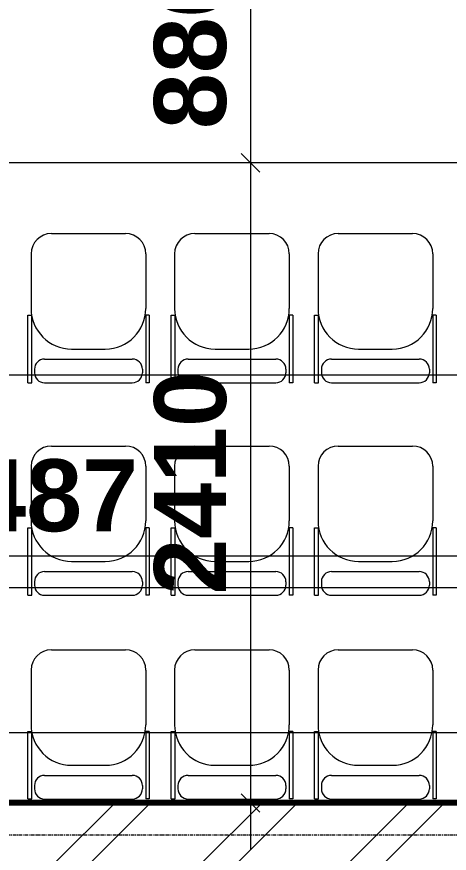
# Model space of a CAD drawing. Header units: inches. Extents: x 22 to 382261, y 22 to 371281.
# Drawn here: x 143566 to 145194, y 204757 to 207907 of the extents above; entities that cross this region are included whole.
import ezdxf

# ---------------------------------------------------------------- set-up
doc = ezdxf.new("R2010")
doc.units = ezdxf.units.IN
doc.header["$MEASUREMENT"] = 0
doc.linetypes.add('Grid Line 1_2_', pattern=[22.225, 12.7, -3.175, 3.175, -3.175])
for name, color, linetype, lineweight in [('A-ANNO-DIMS', 211, 'Continuous', 9), ('A-FLOR', 192, 'Continuous', 9), ('A-WALL-PATT', 111, 'Continuous', 9), ('I-FURN', 30, 'Continuous', 9), ('I-WALL', 2, 'Continuous', 9), ('S-GRID', 1, 'Continuous', 9)]:
    doc.layers.add(name, color=color, linetype=linetype, lineweight=lineweight)
doc.styles.add('Arial_B_2', font='arialbd.ttf', dxfattribs={"height": 270.833333})
doc.dimstyles.new('2_2', dxfattribs={"dimscale": 304.8, "dimtxt": 267.818092, "dimasz": 0.227865, "dimexe": 1.377953, "dimexo": 0.0625, "dimgap": 0.287073, "dimtad": 1, "dimdec": 0, "dimzin": 0, "dimdsep": 46, "dimtxsty": 'Arial_B_2', "dimblk1": 'OBLIQUE', "dimblk2": 'OBLIQUE', "dimsah": 1, "dimcen": 0.09, "dimdle": 0.574147, "dimazin": 0, "dimtfac": 1, "dimtdec": 4, "dimtix": 1, "dimtmove": 0, "dimatfit": 3, "dimfxl": 0.574147, "dimfxlon": 1, "dimtvp": 1, "dimtolj": 1, "dimtzin": 0, "dimlwd": 18, "dimlwe": 18, "dimarcsym": 2})

# ---------------------------------------------------------------- blocks, each defined once
blk = doc.blocks.new('Chair - Auditorium_0001 - Copy - Chair - Auditorium_0001 - Copy-940343-01-GROUND FLOOR DIM- PART B')
at = {"layer": 'I-FURN'}
for p, q in [((21, 497.5), (300.4, 497.5)), ((-55.2, 421.3), (-55.2, 215.3)), ((376.6, 421.3), (376.6, 215.3)), ((-67.9, -64.1), (-67.9, 189.9)), ((-67.9, 189.9), (-53, 189.9)), ((-53, -64.1), (-53, 189.9)), ((389.3, 189.9), (376.6, 189.9)), ((376.6, 189.9), (376.6, -64.1)), ((389.3, 189.9), (389.3, -64.1)), ((97.2, 62.9), (224.2, 62.9)), ((-4.4, 24.9), (325.8, 24.9)), ((-42.5, -13.2), (-42.5, -26.2)), ((363.9, -13.2), (363.9, -26.2)), ((-67.9, -64.1), (-53, -64.1)), ((-4.4, -64.3), (325.8, -64.3)), ((389.3, -64.1), (376.6, -64.1))]:
    blk.add_line(p, q, dxfattribs=at)
for centre, radius, start, end in [((21, 421.3), 76.2, 90, 180), ((300.4, 421.3), 76.2, 360, 90), ((97.2, 215.3), 152.4, 180, 270), ((224.2, 215.3), 152.4, 270, 0), ((-4.4, -13.2), 38.1, 90, 180), ((325.8, -13.2), 38.1, 360, 90), ((-4.4, -26.2), 38.1, 180, 270), ((325.8, -26.2), 38.1, 270, 0)]:
    blk.add_arc(centre, radius, start, end, dxfattribs=at)
blk = doc.blocks.new('_Oblique')
at = {"color": 0, "linetype": 'ByBlock', "lineweight": -2}
blk.add_line((-0.5, -0.5), (0.5, 0.5), dxfattribs=at)
blk = doc.blocks.new('*D4819')
at = {"layer": 'A-ANNO-DIMS', "color": 0, "lineweight": 18, "transparency": 16777216}
for p, q in [((141357.9, 205968.1), (141357.9, 205457.1)), ((145845.2, 205968.1), (145845.2, 205457.1)), ((141182.9, 205877.1), (146020.2, 205877.1))]:
    blk.add_line(p, q, dxfattribs=at)
at = {"layer": 'Defpoints', "color": 0, "transparency": 16777216}
for p in [(141357.9, 205987.1), (145845.2, 205987.1), (145845.2, 205877.1)]:
    blk.add_point(p, dxfattribs=at)
at = {"layer": 'A-ANNO-DIMS', "color": 0, "lineweight": 18, "transparency": 16777216, "xscale": 69.45312499999999, "yscale": 69.45312499999999, "zscale": 69.45312499999999, "rotation": 180}
blk.add_blockref('_Oblique', (141357.9, 205877.1), dxfattribs=at)
at = {"layer": 'A-ANNO-DIMS', "color": 0, "lineweight": 18, "transparency": 16777216, "xscale": 69.45312499999999, "yscale": 69.45312499999999, "zscale": 69.45312499999999}
blk.add_blockref('_Oblique', (145845.2, 205877.1), dxfattribs=at)
at = {"layer": 'A-ANNO-DIMS', "color": 0, "lineweight": 18, "transparency": 16777216, "insert": (143601.5, 206103), "char_height": 270.83, "width": 615.654, "attachment_point": 5, "style": 'Arial_B_2'}
blk.add_mtext('\\A1;4487', dxfattribs=at)
blk = doc.blocks.new('*D4834')
at = {"layer": 'A-ANNO-DIMS', "color": 0, "lineweight": 18, "transparency": 16777216}
for p, q in [((141357.9, 205302.9), (141357.9, 204791.9)), ((151857.9, 205302.9), (151857.9, 204791.9)), ((141182.9, 205211.9), (152032.9, 205211.9))]:
    blk.add_line(p, q, dxfattribs=at)
at = {"layer": 'Defpoints', "color": 0, "transparency": 16777216}
for p in [(141357.9, 205321.9), (151857.9, 205321.9), (151857.9, 205211.9)]:
    blk.add_point(p, dxfattribs=at)
at = {"layer": 'A-ANNO-DIMS', "color": 0, "lineweight": 18, "transparency": 16777216, "xscale": 69.45312499999999, "yscale": 69.45312499999999, "zscale": 69.45312499999999, "rotation": 180}
blk.add_blockref('_Oblique', (141357.9, 205211.9), dxfattribs=at)
at = {"layer": 'A-ANNO-DIMS', "color": 0, "lineweight": 18, "transparency": 16777216, "xscale": 69.45312499999999, "yscale": 69.45312499999999, "zscale": 69.45312499999999}
blk.add_blockref('_Oblique', (151857.9, 205211.9), dxfattribs=at)
at = {"layer": 'A-ANNO-DIMS', "color": 0, "lineweight": 18, "transparency": 16777216, "insert": (146607.9, 205437.7), "char_height": 270.83, "width": 769.567, "attachment_point": 5, "style": 'Arial_B_2'}
blk.add_mtext('\\A1;10500', dxfattribs=at)
blk = doc.blocks.new('*D4840')
at = {"layer": 'A-ANNO-DIMS', "color": 0, "lineweight": 18, "transparency": 16777216}
for p, q in [((144445.8, 208417.3), (144445.8, 207181.8)), ((144536.7, 208242.3), (144025.8, 208242.3)), ((144536.7, 207356.8), (144025.8, 207356.8))]:
    blk.add_line(p, q, dxfattribs=at)
at = {"layer": 'Defpoints', "color": 0, "transparency": 16777216}
for p in [(144555.8, 208242.3), (144445.8, 207356.8), (144555.8, 207356.8)]:
    blk.add_point(p, dxfattribs=at)
at = {"layer": 'A-ANNO-DIMS', "color": 0, "lineweight": 18, "transparency": 16777216, "xscale": 69.45312499999999, "yscale": 69.45312499999999, "zscale": 69.45312499999999}
for p, rotation in [((144445.8, 208242.3), 90), ((144445.8, 207356.8), 270)]:
    blk.add_blockref('_Oblique', p, dxfattribs=dict(at, rotation=rotation))
at = {"layer": 'A-ANNO-DIMS', "color": 0, "lineweight": 18, "transparency": 16777216, "insert": (144219.9, 207799.5), "char_height": 270.83, "width": 461.74, "attachment_point": 5, "rotation": 90, "style": 'Arial_B_2'}
blk.add_mtext('\\A1;886', dxfattribs=at)
blk = doc.blocks.new('*D4841')
at = {"layer": 'A-ANNO-DIMS', "color": 0, "lineweight": 18, "transparency": 16777216}
for p, q in [((144445.8, 207531.8), (144445.8, 204771.8)), ((144536.7, 207356.8), (144025.8, 207356.8)), ((144536.7, 204946.8), (144025.8, 204946.8))]:
    blk.add_line(p, q, dxfattribs=at)
at = {"layer": 'Defpoints', "color": 0, "transparency": 16777216}
for p in [(144555.8, 207356.8), (144445.8, 204946.8), (144555.8, 204946.8)]:
    blk.add_point(p, dxfattribs=at)
at = {"layer": 'A-ANNO-DIMS', "color": 0, "lineweight": 18, "transparency": 16777216, "xscale": 69.45312499999999, "yscale": 69.45312499999999, "zscale": 69.45312499999999}
for p, rotation in [((144445.8, 207356.8), 90), ((144445.8, 204946.8), 270)]:
    blk.add_blockref('_Oblique', p, dxfattribs=dict(at, rotation=rotation))
at = {"layer": 'A-ANNO-DIMS', "color": 0, "lineweight": 18, "transparency": 16777216, "insert": (144220, 206151.8), "char_height": 270.83, "width": 615.654, "attachment_point": 5, "rotation": 90, "style": 'Arial_B_2'}
blk.add_mtext('\\A1;2410', dxfattribs=at)

msp = doc.modelspace()

# ---------------------------------------------------------------- hatches: boundary and pattern name
at = {"layer": 'A-WALL-PATT'}
h = msp.add_hatch(dxfattribs=at)
h.set_pattern_fill('FP_1', color=256, style=0, pattern_type=2)
h.set_pattern_definition([(45, (139676.7, 209538.6), (-276.592, 276.592), []), (45, (139676.7, 209957.7), (-276.592, 276.592), [])])
h.paths.add_polyline_path([(144574.6, 204716.8), (151857.9, 204716.8), (151857.9, 204946.8), (128257.9, 204946.8), (128257.9, 204716.8), (140048.1, 204716.8)])
h.paths.add_polyline_path([(158502.9, 204716.8), (158502.9, 204946.8), (153807.9, 204946.8), (153807.9, 204716.8), (158154.2, 204716.8)])

# ---------------------------------------------------------------- linework, layer by layer
at = {"layer": 'A-FLOR'}
for p, q in [((145745.2, 207356.8), (141332.5, 207356.8)), ((145745.2, 206556.8), (141332.5, 206556.8)), ((151657.9, 205756.8), (141332.5, 205756.8)), ((141357.9, 204956.8), (151657.9, 204956.8))]:
    msp.add_line(p, q, dxfattribs=at)
at = {"layer": 'I-WALL', "lineweight": 70}
msp.add_line((141357.9, 204946.8), (151857.9, 204946.8), dxfattribs=at)
at = {"layer": 'S-GRID', "linetype": 'Grid Line 1_2_'}
msp.add_line((126592.9, 204826.8), (165494.2, 204826.8), dxfattribs=at)

# ---------------------------------------------------------------- block references
at = {"layer": 'I-FURN'}
for p in [(143675.1, 206592.9), (144215.1, 206592.9), (144755.1, 206592.9), (143675.1, 205792.9), (144215.1, 205792.9), (144755.1, 205792.9), (143675.1, 205025.6), (144215.1, 205025.6), (144755.1, 205025.6)]:
    msp.add_blockref('Chair - Auditorium_0001 - Copy - Chair - Auditorium_0001 - Copy-940343-01-GROUND FLOOR DIM- PART B', p, dxfattribs=at)

# ---------------------------------------------------------------- dimensions: what is measured, and where the dimension line sits
at = {"layer": 'A-ANNO-DIMS', "lineweight": 18}
for base, p1, p2, override, picture, middle in [((144445.7518737, 207356.7809664), (144555.7518737, 208242.2809664), (144555.7518737, 207356.7809664), {"dimpost": '<>', "dimfxl": 885.5}, '*D4840', (144219.879318, 207799.5309664)), ((144445.8, 204946.8), (144555.8, 207356.8), (144555.8, 204946.8), {"dimpost": '<>', "dimfxl": 2410}, '*D4841', (144220, 206151.8))]:
    dim = msp.add_linear_dim(base=base, p1=p1, p2=p2, angle=90, dimstyle='2_2', override=override, dxfattribs=at)
    dim.commit()
    dim.dimension.update_dxf_attribs({"geometry": picture, "text_midpoint": middle})
for base, p1, p2, override, picture, middle in [((145845.2, 205877.1), (141357.9, 205987.1), (145845.2, 205987.1), {"dimpost": '<>', "dimfxl": 4487.326775}, '*D4819', (143601.5, 206103)), ((151857.9, 205211.9), (141357.9, 205321.9), (151857.9, 205321.9), {"dimpost": '<>', "dimfxl": 10500}, '*D4834', (146607.9, 205437.7))]:
    dim = msp.add_linear_dim(base=base, p1=p1, p2=p2, dimstyle='2_2', override=override, dxfattribs=at)
    dim.commit()
    dim.dimension.update_dxf_attribs({"geometry": picture, "text_midpoint": middle})

doc.saveas('drawing.dxf')
